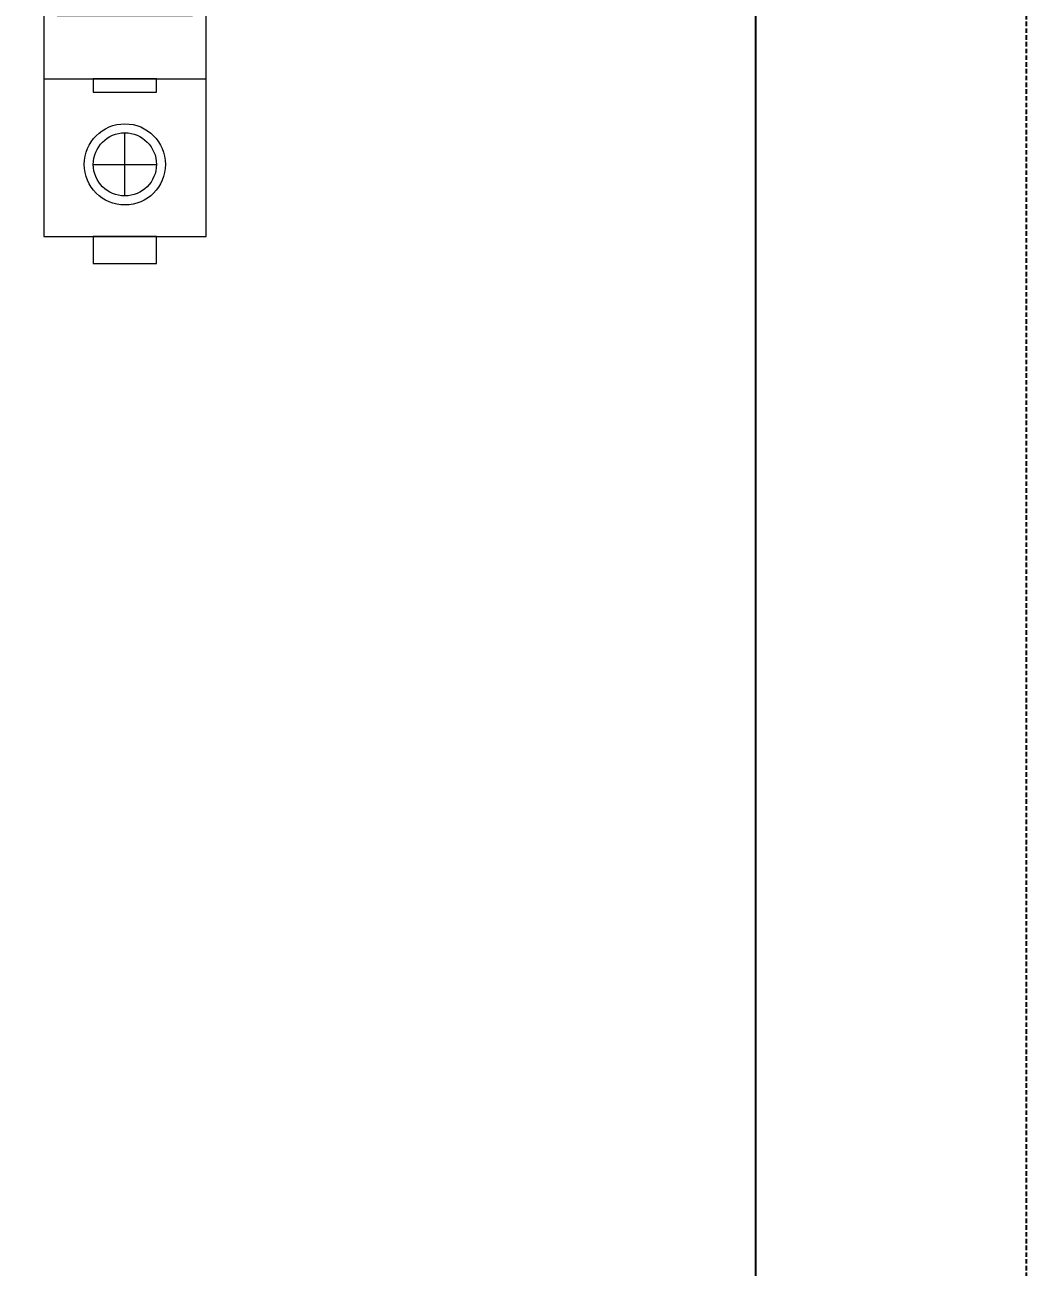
# Model space of a CAD drawing. Extents: x 416820 to 417520, y 334220 to 335520.
# Drawn here: x 417408.8 to 417519.8, y 334633.7 to 334771.5 of the extents above; entities that cross this region are included whole.
import ezdxf

# ---------------------------------------------------------------- set-up
doc = ezdxf.new("R2010")
doc.units = 0
doc.header["$MEASUREMENT"] = 0
doc.linetypes.add('DASHED', pattern=[0.75, 0.5, -0.25])
doc.layers.add('布置图', color=30, linetype='Continuous')
doc.layers.add('细线', color=7, linetype='Continuous', lineweight=0)
doc.styles.add('正常', font='')
doc.styles.get('正常').set_extended_font_data('FangSong_GB2312')

# ---------------------------------------------------------------- blocks, each defined once
blk = doc.blocks.new('Manufacturer光辉PartName微型断路器Series1PShellFrameLimitingCurrentRemarkPartTypeMinCurrent1MaxCurrent63Poles3PMinPower0MaxPower0LibType2DelFlgfalseUpdateDate')
at = {"layer": '细线'}
for p, q in [((0, 37), (0, 30)), ((-3.5, 33.5), (3.5, 33.5)), ((0, -34), (0, -27)), ((-3.5, -30.5), (3.5, -30.5))]:
    blk.add_line(p, q, dxfattribs=at)
for points in [[(-9, -38.5), (9, -38.5), (9, 41.5), (-9, 41.5)], [(-3.5, 25.5), (3.5, 25.5), (3.5, 24), (-3.5, 24)], [(-9, -21), (9, -21), (9, 24), (-9, 24)], [(-4.5, -6), (4.5, -6), (4.5, 2), (-4.5, 2)], [(-4.5, 2), (4.5, 2), (4.5, 0), (-4.5, 0)], [(-3.5, -22.5), (3.5, -22.5), (3.5, -21), (-3.5, -21)], [(-3.5, -41.5), (3.5, -41.5), (3.5, -38.5), (-3.5, -38.5)]]:
    blk.add_lwpolyline(points, close=True, dxfattribs=at)
for points in [[(-4.5, -2), (-7.5, -2), (-7.5, -14), (7.5, -14), (7.5, -2), (4.5, -2)], [(-4.5, -2), (-5.5, -2), (-5.5, -14), (5.5, -14), (5.5, -2), (4.5, -2)]]:
    blk.add_lwpolyline(points, dxfattribs=at)
for centre, radius in [((0, 33.5), 4.5), ((0, 33.5), 3.5), ((0, -30.5), 4.5), ((0, -30.5), 3.5)]:
    blk.add_circle(centre, radius, dxfattribs=at)
at = {"layer": '细线', "color": 2, "lineweight": 15, "style": '正常'}
blk.add_text('ON', height=2.851, dxfattribs=at).set_placement((-1.83, -12.36))

msp = doc.modelspace()

# ---------------------------------------------------------------- linework, layer by layer
at = {"color": 2}
msp.add_lwpolyline([(416849.82, 335470.37), (417489.82, 335470.37), (417489.82, 334270.37), (416849.82, 334270.37)], close=True, dxfattribs=at)
at = {"layer": '布置图', "linetype": 'DASHED'}
msp.add_lwpolyline([(416819.82, 335520.37), (417519.82, 335520.37), (417519.82, 334220.37), (416819.82, 334220.37)], close=True, dxfattribs=at)

# ---------------------------------------------------------------- block references
msp.add_blockref('Manufacturer光辉PartName微型断路器Series1PShellFrameLimitingCurrentRemarkPartTypeMinCurrent1MaxCurrent63Poles3PMinPower0MaxPower0LibType2DelFlgfalseUpdateDate', (417419.87, 334786.54))

doc.saveas('drawing.dxf')
